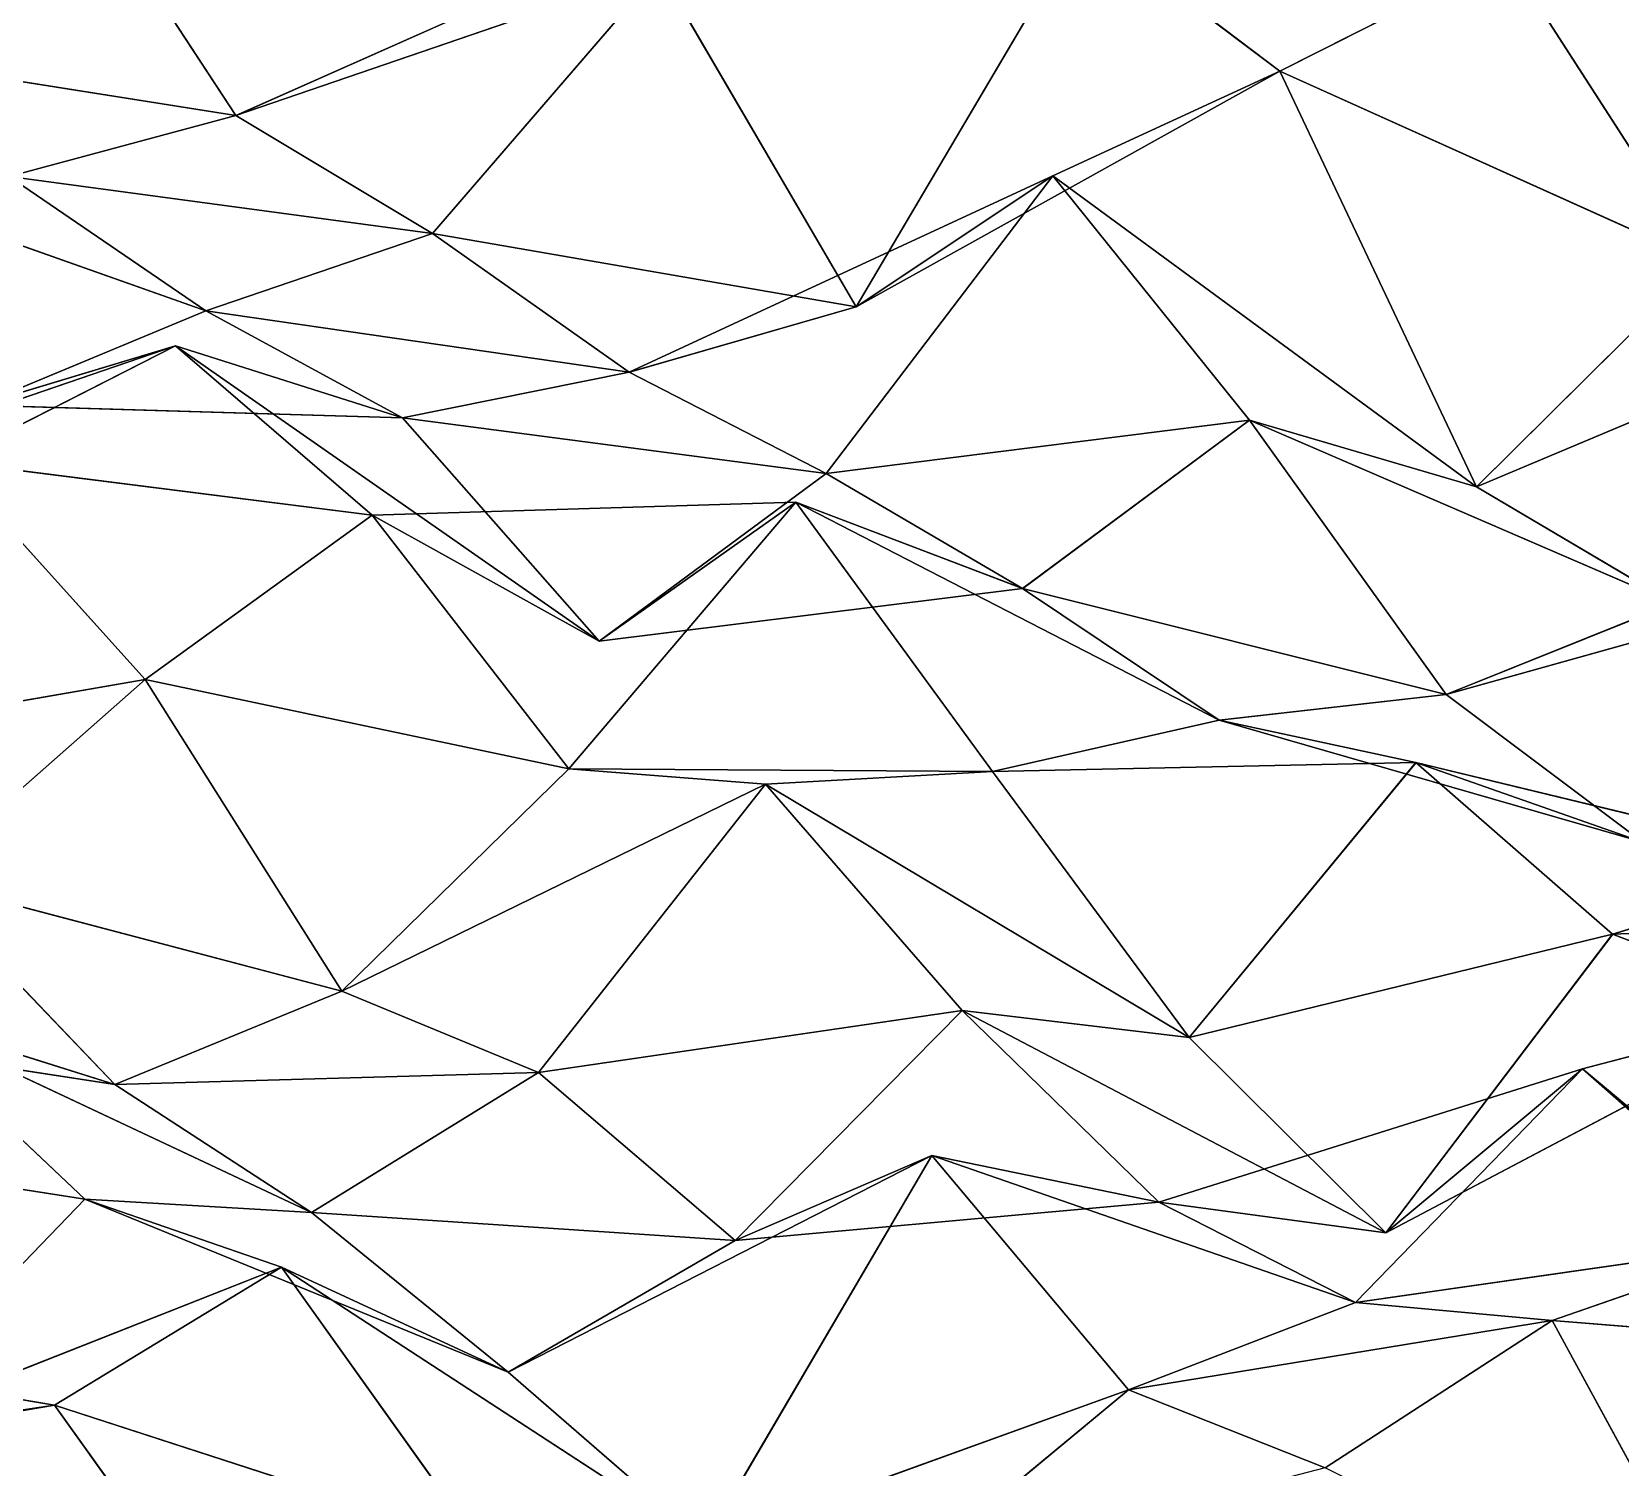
# Model space of a CAD drawing. Header units: metres. Extents: x -3703 to 431, y -1555 to 134.
# Drawn here: x -1637.2 to -1543.3, y -714.1 to -629.2 of the extents above; entities that cross this region are included whole.
import ezdxf

# ---------------------------------------------------------------- set-up
doc = ezdxf.new("R2010")
doc.units = ezdxf.units.M

msp = doc.modelspace()

# ---------------------------------------------------------------- linework, layer by layer
for p, q in [((-1636.8019, -616.4127, -3674.869), (-1625.1743, -634.1632, -3711.2266)), ((-1625.1743, -634.1632, -3711.2266), (-1636.8019, -616.4127, -3674.869)), ((-1575.0864, -622.72314, -3739.447), (-1588.5028, -645.47205, -3761.8557)), ((-1588.5028, -645.47205, -3761.8557), (-1575.0864, -622.72314, -3739.447)), ((-1575.0864, -622.72314, -3739.447), (-1563.4587, -631.5416, -3777.8018)), ((-1563.4587, -631.5416, -3777.8018), (-1575.0864, -622.72314, -3739.447)), ((-1550.0424, -624.74475, -3751.8264), (-1563.4587, -631.5416, -3777.8018)), ((-1563.4587, -631.5416, -3777.8018), (-1550.0424, -624.74475, -3751.8264)), ((-1550.0424, -624.74475, -3751.8264), (-1538.4148, -642.822, -3788.1106)), ((-1538.4148, -642.822, -3788.1106), (-1550.0424, -624.74475, -3751.8264)), ((-1600.1304, -625.56335, -3725.9807), (-1625.1743, -634.1632, -3711.2266)), ((-1625.1743, -634.1632, -3711.2266), (-1600.1304, -625.56335, -3725.9807)), ((-1600.1304, -625.56335, -3725.9807), (-1613.5468, -641.1321, -3749.9949)), ((-1613.5468, -641.1321, -3749.9949), (-1600.1304, -625.56335, -3725.9807)), ((-1600.1304, -625.56335, -3725.9807), (-1588.5028, -645.47205, -3761.8557)), ((-1588.5028, -645.47205, -3761.8557), (-1600.1304, -625.56335, -3725.9807)), ((-1611.7579, -628.2119, -3685.0618), (-1625.1743, -634.1632, -3711.2266)), ((-1625.1743, -634.1632, -3711.2266), (-1611.7579, -628.2119, -3685.0618)), ((-1625.1743, -634.1632, -3711.2266), (-1650.2183, -630.19763, -3699.2822)), ((-1650.2183, -630.19763, -3699.2822), (-1625.1743, -634.1632, -3711.2266)), ((-1563.4587, -631.5416, -3777.8018), (-1588.5028, -645.47205, -3761.8557)), ((-1588.5028, -645.47205, -3761.8557), (-1563.4587, -631.5416, -3777.8018)), ((-1563.4587, -631.5416, -3777.8018), (-1576.8751, -637.7269, -3803.9143)), ((-1576.8751, -637.7269, -3803.9143), (-1563.4587, -631.5416, -3777.8018)), ((-1538.4148, -642.822, -3788.1106), (-1563.4587, -631.5416, -3777.8018)), ((-1563.4587, -631.5416, -3777.8018), (-1551.8312, -656.1222, -3812.6323)), ((-1551.8312, -656.1222, -3812.6323), (-1563.4587, -631.5416, -3777.8018)), ((-1563.4587, -631.5416, -3777.8018), (-1538.4148, -642.822, -3788.1106)), ((-1625.1743, -634.1632, -3711.2266), (-1638.5907, -637.76086, -3737.9175)), ((-1638.5907, -637.76086, -3737.9175), (-1625.1743, -634.1632, -3711.2266)), ((-1625.1743, -634.1632, -3711.2266), (-1613.5468, -641.1321, -3749.9949)), ((-1613.5468, -641.1321, -3749.9949), (-1625.1743, -634.1632, -3711.2266)), ((-1626.9631, -645.70337, -3776.4683), (-1652.0071, -636.84607, -3765.6177)), ((-1652.0071, -636.84607, -3765.6177), (-1626.9631, -645.70337, -3776.4683)), ((-1613.5468, -641.1321, -3749.9949), (-1638.5907, -637.76086, -3737.9175)), ((-1638.5907, -637.76086, -3737.9175), (-1626.9631, -645.70337, -3776.4683)), ((-1626.9631, -645.70337, -3776.4683), (-1638.5907, -637.76086, -3737.9175)), ((-1638.5907, -637.76086, -3737.9175), (-1613.5468, -641.1321, -3749.9949)), ((-1576.8751, -637.7269, -3803.9143), (-1601.9192, -649.3391, -3788.4866)), ((-1601.9192, -649.3391, -3788.4866), (-1576.8751, -637.7269, -3803.9143)), ((-1576.8751, -637.7269, -3803.9143), (-1590.2915, -655.33716, -3827.472)), ((-1590.2915, -655.33716, -3827.472), (-1576.8751, -637.7269, -3803.9143)), ((-1588.5028, -645.47205, -3761.8557), (-1576.8751, -637.7269, -3803.9143)), ((-1576.8751, -637.7269, -3803.9143), (-1588.5028, -645.47205, -3761.8557)), ((-1551.8312, -656.1222, -3812.6323), (-1576.8751, -637.7269, -3803.9143)), ((-1576.8751, -637.7269, -3803.9143), (-1565.2476, -652.18665, -3841.0076)), ((-1565.2476, -652.18665, -3841.0076), (-1576.8751, -637.7269, -3803.9143)), ((-1576.8751, -637.7269, -3803.9143), (-1551.8312, -656.1222, -3812.6323)), ((-1613.5468, -641.1321, -3749.9949), (-1626.9631, -645.70337, -3776.4683)), ((-1626.9631, -645.70337, -3776.4683), (-1613.5468, -641.1321, -3749.9949)), ((-1588.5028, -645.47205, -3761.8557), (-1613.5468, -641.1321, -3749.9949)), ((-1613.5468, -641.1321, -3749.9949), (-1601.9192, -649.3391, -3788.4866)), ((-1601.9192, -649.3391, -3788.4866), (-1613.5468, -641.1321, -3749.9949)), ((-1613.5468, -641.1321, -3749.9949), (-1588.5028, -645.47205, -3761.8557)), ((-1538.4148, -642.822, -3788.1106), (-1551.8312, -656.1222, -3812.6323)), ((-1551.8312, -656.1222, -3812.6323), (-1538.4148, -642.822, -3788.1106)), ((-1626.9631, -645.70337, -3776.4683), (-1640.3795, -651.2949, -3802.7134)), ((-1640.3795, -651.2949, -3802.7134), (-1626.9631, -645.70337, -3776.4683)), ((-1601.9192, -649.3391, -3788.4866), (-1626.9631, -645.70337, -3776.4683)), ((-1626.9631, -645.70337, -3776.4683), (-1615.3356, -652.04895, -3815.376)), ((-1615.3356, -652.04895, -3815.376), (-1626.9631, -645.70337, -3776.4683)), ((-1626.9631, -645.70337, -3776.4683), (-1601.9192, -649.3391, -3788.4866)), ((-1588.5028, -645.47205, -3761.8557), (-1601.9192, -649.3391, -3788.4866)), ((-1601.9192, -649.3391, -3788.4866), (-1588.5028, -645.47205, -3761.8557)), ((-1526.7872, -645.5873, -3827.819), (-1551.8312, -656.1222, -3812.6323)), ((-1551.8312, -656.1222, -3812.6323), (-1526.7872, -645.5873, -3827.819)), ((-1628.7521, -647.7814, -3843.8257), (-1653.796, -656.35315, -3829.078)), ((-1653.796, -656.35315, -3829.078), (-1628.7521, -647.7814, -3843.8257)), ((-1628.7521, -647.7814, -3843.8257), (-1642.1685, -654.6256, -3869.7908)), ((-1642.1685, -654.6256, -3869.7908), (-1628.7521, -647.7814, -3843.8257)), ((-1640.3795, -651.2949, -3802.7134), (-1628.7521, -647.7814, -3843.8257)), ((-1628.7521, -647.7814, -3843.8257), (-1640.3795, -651.2949, -3802.7134)), ((-1615.3356, -652.04895, -3815.376), (-1628.7521, -647.7814, -3843.8257)), ((-1603.708, -665.25977, -3852.7488), (-1628.7521, -647.7814, -3843.8257)), ((-1628.7521, -647.7814, -3843.8257), (-1615.3356, -652.04895, -3815.376)), ((-1628.7521, -647.7814, -3843.8257), (-1617.1244, -657.7947, -3881.9133)), ((-1617.1244, -657.7947, -3881.9133), (-1628.7521, -647.7814, -3843.8257)), ((-1628.7521, -647.7814, -3843.8257), (-1603.708, -665.25977, -3852.7488)), ((-1601.9192, -649.3391, -3788.4866), (-1615.3356, -652.04895, -3815.376)), ((-1615.3356, -652.04895, -3815.376), (-1601.9192, -649.3391, -3788.4866)), ((-1601.9192, -649.3391, -3788.4866), (-1590.2915, -655.33716, -3827.472)), ((-1590.2915, -655.33716, -3827.472), (-1601.9192, -649.3391, -3788.4866)), ((-1615.3356, -652.04895, -3815.376), (-1640.3795, -651.2949, -3802.7134)), ((-1640.3795, -651.2949, -3802.7134), (-1615.3356, -652.04895, -3815.376)), ((-1590.2915, -655.33716, -3827.472), (-1615.3356, -652.04895, -3815.376)), ((-1615.3356, -652.04895, -3815.376), (-1603.708, -665.25977, -3852.7488)), ((-1603.708, -665.25977, -3852.7488), (-1615.3356, -652.04895, -3815.376)), ((-1615.3356, -652.04895, -3815.376), (-1590.2915, -655.33716, -3827.472)), ((-1565.2476, -652.18665, -3841.0076), (-1590.2915, -655.33716, -3827.472)), ((-1590.2915, -655.33716, -3827.472), (-1565.2476, -652.18665, -3841.0076)), ((-1565.2476, -652.18665, -3841.0076), (-1578.6641, -662.1327, -3866.2793)), ((-1578.6641, -662.1327, -3866.2793), (-1565.2476, -652.18665, -3841.0076)), ((-1551.8312, -656.1222, -3812.6323), (-1565.2476, -652.18665, -3841.0076)), ((-1540.2036, -663.01025, -3851.4185), (-1565.2476, -652.18665, -3841.0076)), ((-1565.2476, -652.18665, -3841.0076), (-1551.8312, -656.1222, -3812.6323)), ((-1565.2476, -652.18665, -3841.0076), (-1553.6201, -668.3981, -3877.7095)), ((-1553.6201, -668.3981, -3877.7095), (-1565.2476, -652.18665, -3841.0076)), ((-1565.2476, -652.18665, -3841.0076), (-1540.2036, -663.01025, -3851.4185)), ((-1617.1244, -657.7947, -3881.9133), (-1642.1685, -654.6256, -3869.7908)), ((-1642.1685, -654.6256, -3869.7908), (-1630.5408, -667.5226, -3907.2336)), ((-1630.5408, -667.5226, -3907.2336), (-1642.1685, -654.6256, -3869.7908)), ((-1642.1685, -654.6256, -3869.7908), (-1617.1244, -657.7947, -3881.9133)), ((-1590.2915, -655.33716, -3827.472), (-1603.708, -665.25977, -3852.7488)), ((-1603.708, -665.25977, -3852.7488), (-1590.2915, -655.33716, -3827.472)), ((-1590.2915, -655.33716, -3827.472), (-1578.6641, -662.1327, -3866.2793)), ((-1578.6641, -662.1327, -3866.2793), (-1590.2915, -655.33716, -3827.472)), ((-1551.8312, -656.1222, -3812.6323), (-1540.2036, -663.01025, -3851.4185)), ((-1540.2036, -663.01025, -3851.4185), (-1551.8312, -656.1222, -3812.6323)), ((-1592.0804, -657.0382, -3894.9136), (-1617.1244, -657.7947, -3881.9133)), ((-1617.1244, -657.7947, -3881.9133), (-1592.0804, -657.0382, -3894.9136)), ((-1592.0804, -657.0382, -3894.9136), (-1605.4968, -672.8054, -3918.8835)), ((-1605.4968, -672.8054, -3918.8835), (-1592.0804, -657.0382, -3894.9136)), ((-1603.708, -665.25977, -3852.7488), (-1592.0804, -657.0382, -3894.9136)), ((-1592.0804, -657.0382, -3894.9136), (-1603.708, -665.25977, -3852.7488)), ((-1578.6641, -662.1327, -3866.2793), (-1592.0804, -657.0382, -3894.9136)), ((-1567.0365, -669.93335, -3904.8613), (-1592.0804, -657.0382, -3894.9136)), ((-1592.0804, -657.0382, -3894.9136), (-1578.6641, -662.1327, -3866.2793)), ((-1592.0804, -657.0382, -3894.9136), (-1580.4529, -672.9531, -3931.682)), ((-1580.4529, -672.9531, -3931.682), (-1592.0804, -657.0382, -3894.9136)), ((-1592.0804, -657.0382, -3894.9136), (-1567.0365, -669.93335, -3904.8613)), ((-1617.1244, -657.7947, -3881.9133), (-1630.5408, -667.5226, -3907.2336)), ((-1630.5408, -667.5226, -3907.2336), (-1617.1244, -657.7947, -3881.9133)), ((-1603.708, -665.25977, -3852.7488), (-1617.1244, -657.7947, -3881.9133)), ((-1617.1244, -657.7947, -3881.9133), (-1603.708, -665.25977, -3852.7488)), ((-1617.1244, -657.7947, -3881.9133), (-1605.4968, -672.8054, -3918.8835)), ((-1605.4968, -672.8054, -3918.8835), (-1617.1244, -657.7947, -3881.9133)), ((-1528.5762, -661.4083, -3892.1035), (-1553.6201, -668.3981, -3877.7095)), ((-1553.6201, -668.3981, -3877.7095), (-1528.5762, -661.4083, -3892.1035)), ((-1578.6641, -662.1327, -3866.2793), (-1603.708, -665.25977, -3852.7488)), ((-1603.708, -665.25977, -3852.7488), (-1578.6641, -662.1327, -3866.2793)), ((-1553.6201, -668.3981, -3877.7095), (-1578.6641, -662.1327, -3866.2793)), ((-1578.6641, -662.1327, -3866.2793), (-1567.0365, -669.93335, -3904.8613)), ((-1567.0365, -669.93335, -3904.8613), (-1578.6641, -662.1327, -3866.2793)), ((-1578.6641, -662.1327, -3866.2793), (-1553.6201, -668.3981, -3877.7095)), ((-1540.2036, -663.01025, -3851.4185), (-1553.6201, -668.3981, -3877.7095)), ((-1553.6201, -668.3981, -3877.7095), (-1540.2036, -663.01025, -3851.4185)), ((-1630.5408, -667.5226, -3907.2336), (-1655.5848, -671.8635, -3893.432)), ((-1655.5848, -671.8635, -3893.432), (-1630.5408, -667.5226, -3907.2336)), ((-1630.5408, -667.5226, -3907.2336), (-1643.9572, -679.3535, -3932.0835)), ((-1643.9572, -679.3535, -3932.0835), (-1630.5408, -667.5226, -3907.2336)), ((-1605.4968, -672.8054, -3918.8835), (-1630.5408, -667.5226, -3907.2336)), ((-1630.5408, -667.5226, -3907.2336), (-1618.9132, -685.95447, -3943.4387)), ((-1618.9132, -685.95447, -3943.4387), (-1630.5408, -667.5226, -3907.2336)), ((-1630.5408, -667.5226, -3907.2336), (-1605.4968, -672.8054, -3918.8835)), ((-1553.6201, -668.3981, -3877.7095), (-1567.0365, -669.93335, -3904.8613)), ((-1567.0365, -669.93335, -3904.8613), (-1553.6201, -668.3981, -3877.7095)), ((-1553.6201, -668.3981, -3877.7095), (-1541.9926, -677.14514, -3916.08)), ((-1541.9926, -677.14514, -3916.08), (-1553.6201, -668.3981, -3877.7095)), ((-1567.0365, -669.93335, -3904.8613), (-1580.4529, -672.9531, -3931.682)), ((-1580.4529, -672.9531, -3931.682), (-1567.0365, -669.93335, -3904.8613)), ((-1541.9926, -677.14514, -3916.08), (-1567.0365, -669.93335, -3904.8613)), ((-1567.0365, -669.93335, -3904.8613), (-1555.4089, -672.4197, -3944.6323)), ((-1555.4089, -672.4197, -3944.6323), (-1567.0365, -669.93335, -3904.8613)), ((-1567.0365, -669.93335, -3904.8613), (-1541.9926, -677.14514, -3916.08)), ((-1555.4089, -672.4197, -3944.6323), (-1580.4529, -672.9531, -3931.682)), ((-1580.4529, -672.9531, -3931.682), (-1555.4089, -672.4197, -3944.6323)), ((-1555.4089, -672.4197, -3944.6323), (-1568.8253, -688.6937, -3968.4885)), ((-1568.8253, -688.6937, -3968.4885), (-1555.4089, -672.4197, -3944.6323)), ((-1541.9926, -677.14514, -3916.08), (-1555.4089, -672.4197, -3944.6323)), ((-1530.365, -678.49365, -3956.1052), (-1555.4089, -672.4197, -3944.6323)), ((-1555.4089, -672.4197, -3944.6323), (-1541.9926, -677.14514, -3916.08)), ((-1555.4089, -672.4197, -3944.6323), (-1543.7814, -682.5897, -3982.6848)), ((-1543.7814, -682.5897, -3982.6848), (-1555.4089, -672.4197, -3944.6323)), ((-1555.4089, -672.4197, -3944.6323), (-1530.365, -678.49365, -3956.1052)), ((-1605.4968, -672.8054, -3918.8835), (-1618.9132, -685.95447, -3943.4387)), ((-1618.9132, -685.95447, -3943.4387), (-1605.4968, -672.8054, -3918.8835)), ((-1580.4529, -672.9531, -3931.682), (-1605.4968, -672.8054, -3918.8835)), ((-1605.4968, -672.8054, -3918.8835), (-1593.8693, -673.7191, -3959.0059)), ((-1593.8693, -673.7191, -3959.0059), (-1605.4968, -672.8054, -3918.8835)), ((-1605.4968, -672.8054, -3918.8835), (-1580.4529, -672.9531, -3931.682)), ((-1580.4529, -672.9531, -3931.682), (-1593.8693, -673.7191, -3959.0059)), ((-1593.8693, -673.7191, -3959.0059), (-1580.4529, -672.9531, -3931.682)), ((-1580.4529, -672.9531, -3931.682), (-1568.8253, -688.6937, -3968.4885)), ((-1568.8253, -688.6937, -3968.4885), (-1580.4529, -672.9531, -3931.682)), ((-1593.8693, -673.7191, -3959.0059), (-1618.9132, -685.95447, -3943.4387)), ((-1618.9132, -685.95447, -3943.4387), (-1593.8693, -673.7191, -3959.0059)), ((-1593.8693, -673.7191, -3959.0059), (-1607.2858, -690.7562, -3982.692)), ((-1607.2858, -690.7562, -3982.692), (-1593.8693, -673.7191, -3959.0059)), ((-1568.8253, -688.6937, -3968.4885), (-1593.8693, -673.7191, -3959.0059)), ((-1593.8693, -673.7191, -3959.0059), (-1582.2418, -687.1002, -3996.3406)), ((-1582.2418, -687.1002, -3996.3406), (-1593.8693, -673.7191, -3959.0059)), ((-1593.8693, -673.7191, -3959.0059), (-1568.8253, -688.6937, -3968.4885)), ((-1530.365, -678.49365, -3956.1052), (-1543.7814, -682.5897, -3982.6848)), ((-1543.7814, -682.5897, -3982.6848), (-1530.365, -678.49365, -3956.1052)), ((-1618.9132, -685.95447, -3943.4387), (-1643.9572, -679.3535, -3932.0835)), ((-1643.9572, -679.3535, -3932.0835), (-1632.3297, -691.47107, -3969.7007)), ((-1632.3297, -691.47107, -3969.7007), (-1643.9572, -679.3535, -3932.0835)), ((-1643.9572, -679.3535, -3932.0835), (-1618.9132, -685.95447, -3943.4387)), ((-1518.7374, -681.5725, -3995.7434), (-1543.7814, -682.5897, -3982.6848)), ((-1543.7814, -682.5897, -3982.6848), (-1518.7374, -681.5725, -3995.7434)), ((-1543.7814, -682.5897, -3982.6848), (-1568.8253, -688.6937, -3968.4885)), ((-1568.8253, -688.6937, -3968.4885), (-1543.7814, -682.5897, -3982.6848)), ((-1543.7814, -682.5897, -3982.6848), (-1557.1979, -700.25366, -4006.2305)), ((-1557.1979, -700.25366, -4006.2305), (-1543.7814, -682.5897, -3982.6848)), ((-1543.7814, -682.5897, -3982.6848), (-1532.1539, -687.02966, -4022.0188)), ((-1532.1539, -687.02966, -4022.0188), (-1543.7814, -682.5897, -3982.6848)), ((-1618.9132, -685.95447, -3943.4387), (-1632.3297, -691.47107, -3969.7007)), ((-1632.3297, -691.47107, -3969.7007), (-1618.9132, -685.95447, -3943.4387)), ((-1618.9132, -685.95447, -3943.4387), (-1607.2858, -690.7562, -3982.692)), ((-1607.2858, -690.7562, -3982.692), (-1618.9132, -685.95447, -3943.4387)), ((-1632.3297, -691.47107, -3969.7007), (-1645.7461, -687.272, -3998.135)), ((-1620.7021, -699.03735, -4008.3354), (-1645.7461, -687.272, -3998.135)), ((-1645.7461, -687.272, -3998.135), (-1632.3297, -691.47107, -3969.7007)), ((-1645.7461, -687.272, -3998.135), (-1634.1185, -698.2588, -4036.0051)), ((-1634.1185, -698.2588, -4036.0051), (-1645.7461, -687.272, -3998.135)), ((-1645.7461, -687.272, -3998.135), (-1620.7021, -699.03735, -4008.3354)), ((-1582.2418, -687.1002, -3996.3406), (-1607.2858, -690.7562, -3982.692)), ((-1607.2858, -690.7562, -3982.692), (-1582.2418, -687.1002, -3996.3406)), ((-1582.2418, -687.1002, -3996.3406), (-1595.6582, -700.704, -4020.794)), ((-1595.6582, -700.704, -4020.794), (-1582.2418, -687.1002, -3996.3406)), ((-1568.8253, -688.6937, -3968.4885), (-1582.2418, -687.1002, -3996.3406)), ((-1557.1979, -700.25366, -4006.2305), (-1582.2418, -687.1002, -3996.3406)), ((-1582.2418, -687.1002, -3996.3406), (-1568.8253, -688.6937, -3968.4885)), ((-1582.2418, -687.1002, -3996.3406), (-1570.6143, -698.4325, -4034.133)), ((-1570.6143, -698.4325, -4034.133), (-1582.2418, -687.1002, -3996.3406)), ((-1582.2418, -687.1002, -3996.3406), (-1557.1979, -700.25366, -4006.2305)), ((-1532.1539, -687.02966, -4022.0188), (-1557.1979, -700.25366, -4006.2305)), ((-1557.1979, -700.25366, -4006.2305), (-1532.1539, -687.02966, -4022.0188)), ((-1532.1539, -687.02966, -4022.0188), (-1545.5703, -690.5458, -4048.7278)), ((-1545.5703, -690.5458, -4048.7278), (-1532.1539, -687.02966, -4022.0188)), ((-1632.3297, -691.47107, -3969.7007), (-1657.3737, -687.61926, -3957.731)), ((-1657.3737, -687.61926, -3957.731), (-1632.3297, -691.47107, -3969.7007)), ((-1568.8253, -688.6937, -3968.4885), (-1557.1979, -700.25366, -4006.2305)), ((-1557.1979, -700.25366, -4006.2305), (-1568.8253, -688.6937, -3968.4885)), ((-1607.2858, -690.7562, -3982.692), (-1632.3297, -691.47107, -3969.7007)), ((-1632.3297, -691.47107, -3969.7007), (-1607.2858, -690.7562, -3982.692)), ((-1607.2858, -690.7562, -3982.692), (-1620.7021, -699.03735, -4008.3354)), ((-1620.7021, -699.03735, -4008.3354), (-1607.2858, -690.7562, -3982.692)), ((-1607.2858, -690.7562, -3982.692), (-1595.6582, -700.704, -4020.794)), ((-1595.6582, -700.704, -4020.794), (-1607.2858, -690.7562, -3982.692)), ((-1545.5703, -690.5458, -4048.7278), (-1570.6143, -698.4325, -4034.133)), ((-1570.6143, -698.4325, -4034.133), (-1545.5703, -690.5458, -4048.7278)), ((-1545.5703, -690.5458, -4048.7278), (-1558.9867, -704.36536, -4073.1333)), ((-1558.9867, -704.36536, -4073.1333), (-1545.5703, -690.5458, -4048.7278)), ((-1557.1979, -700.25366, -4006.2305), (-1545.5703, -690.5458, -4048.7278)), ((-1545.5703, -690.5458, -4048.7278), (-1557.1979, -700.25366, -4006.2305)), ((-1520.5264, -711.49097, -4056.8755), (-1545.5703, -690.5458, -4048.7278)), ((-1545.5703, -690.5458, -4048.7278), (-1533.9427, -700.7793, -4086.7664)), ((-1533.9427, -700.7793, -4086.7664), (-1545.5703, -690.5458, -4048.7278)), ((-1545.5703, -690.5458, -4048.7278), (-1520.5264, -711.49097, -4056.8755)), ((-1632.3297, -691.47107, -3969.7007), (-1620.7021, -699.03735, -4008.3354)), ((-1620.7021, -699.03735, -4008.3354), (-1632.3297, -691.47107, -3969.7007)), ((-1634.1185, -698.2588, -4036.0051), (-1659.1625, -694.3635, -4024.045)), ((-1659.1625, -694.3635, -4024.045), (-1634.1185, -698.2588, -4036.0051)), ((-1584.0306, -695.666, -4062.2473), (-1609.0746, -708.4822, -4046.5503)), ((-1609.0746, -708.4822, -4046.5503), (-1584.0306, -695.666, -4062.2473)), ((-1584.0306, -695.666, -4062.2473), (-1597.447, -718.5886, -4084.617)), ((-1597.447, -718.5886, -4084.617), (-1584.0306, -695.666, -4062.2473)), ((-1595.6582, -700.704, -4020.794), (-1584.0306, -695.666, -4062.2473)), ((-1584.0306, -695.666, -4062.2473), (-1595.6582, -700.704, -4020.794)), ((-1570.6143, -698.4325, -4034.133), (-1584.0306, -695.666, -4062.2473)), ((-1558.9867, -704.36536, -4073.1333), (-1584.0306, -695.666, -4062.2473)), ((-1584.0306, -695.666, -4062.2473), (-1570.6143, -698.4325, -4034.133)), ((-1584.0306, -695.666, -4062.2473), (-1572.4031, -709.54016, -4099.471)), ((-1572.4031, -709.54016, -4099.471), (-1584.0306, -695.666, -4062.2473)), ((-1584.0306, -695.666, -4062.2473), (-1558.9867, -704.36536, -4073.1333)), ((-1634.1185, -698.2588, -4036.0051), (-1647.5349, -712.17224, -4060.3894)), ((-1647.5349, -712.17224, -4060.3894), (-1634.1185, -698.2588, -4036.0051)), ((-1620.7021, -699.03735, -4008.3354), (-1634.1185, -698.2588, -4036.0051)), ((-1609.0746, -708.4822, -4046.5503), (-1634.1185, -698.2588, -4036.0051)), ((-1634.1185, -698.2588, -4036.0051), (-1620.7021, -699.03735, -4008.3354)), ((-1634.1185, -698.2588, -4036.0051), (-1622.491, -702.27686, -4075.433)), ((-1622.491, -702.27686, -4075.433), (-1634.1185, -698.2588, -4036.0051)), ((-1634.1185, -698.2588, -4036.0051), (-1609.0746, -708.4822, -4046.5503)), ((-1570.6143, -698.4325, -4034.133), (-1595.6582, -700.704, -4020.794)), ((-1595.6582, -700.704, -4020.794), (-1570.6143, -698.4325, -4034.133)), ((-1557.1979, -700.25366, -4006.2305), (-1570.6143, -698.4325, -4034.133)), ((-1570.6143, -698.4325, -4034.133), (-1557.1979, -700.25366, -4006.2305)), ((-1570.6143, -698.4325, -4034.133), (-1558.9867, -704.36536, -4073.1333)), ((-1558.9867, -704.36536, -4073.1333), (-1570.6143, -698.4325, -4034.133)), ((-1595.6582, -700.704, -4020.794), (-1620.7021, -699.03735, -4008.3354)), ((-1620.7021, -699.03735, -4008.3354), (-1609.0746, -708.4822, -4046.5503)), ((-1609.0746, -708.4822, -4046.5503), (-1620.7021, -699.03735, -4008.3354)), ((-1620.7021, -699.03735, -4008.3354), (-1595.6582, -700.704, -4020.794)), ((-1595.6582, -700.704, -4020.794), (-1609.0746, -708.4822, -4046.5503)), ((-1609.0746, -708.4822, -4046.5503), (-1595.6582, -700.704, -4020.794)), ((-1533.9427, -700.7793, -4086.7664), (-1558.9867, -704.36536, -4073.1333)), ((-1558.9867, -704.36536, -4073.1333), (-1533.9427, -700.7793, -4086.7664)), ((-1533.9427, -700.7793, -4086.7664), (-1547.3591, -705.42834, -4113.222)), ((-1547.3591, -705.42834, -4113.222), (-1533.9427, -700.7793, -4086.7664)), ((-1622.491, -702.27686, -4075.433), (-1647.5349, -712.17224, -4060.3894)), ((-1647.5349, -712.17224, -4060.3894), (-1622.491, -702.27686, -4075.433)), ((-1622.491, -702.27686, -4075.433), (-1635.9073, -710.4464, -4101.1016)), ((-1635.9073, -710.4464, -4101.1016), (-1622.491, -702.27686, -4075.433)), ((-1609.0746, -708.4822, -4046.5503), (-1622.491, -702.27686, -4075.433)), ((-1597.447, -718.5886, -4084.617), (-1622.491, -702.27686, -4075.433)), ((-1622.491, -702.27686, -4075.433), (-1609.0746, -708.4822, -4046.5503)), ((-1622.491, -702.27686, -4075.433), (-1610.8634, -718.56384, -4112.1177)), ((-1610.8634, -718.56384, -4112.1177), (-1622.491, -702.27686, -4075.433)), ((-1622.491, -702.27686, -4075.433), (-1597.447, -718.5886, -4084.617)), ((-1558.9867, -704.36536, -4073.1333), (-1572.4031, -709.54016, -4099.471)), ((-1572.4031, -709.54016, -4099.471), (-1558.9867, -704.36536, -4073.1333)), ((-1558.9867, -704.36536, -4073.1333), (-1547.3591, -705.42834, -4113.222)), ((-1547.3591, -705.42834, -4113.222), (-1558.9867, -704.36536, -4073.1333)), ((-1547.3591, -705.42834, -4113.222), (-1572.4031, -709.54016, -4099.471)), ((-1572.4031, -709.54016, -4099.471), (-1547.3591, -705.42834, -4113.222)), ((-1547.3591, -705.42834, -4113.222), (-1560.7755, -714.15393, -4138.766)), ((-1560.7755, -714.15393, -4138.766), (-1547.3591, -705.42834, -4113.222)), ((-1522.3151, -707.45557, -4125.6), (-1547.3591, -705.42834, -4113.222)), ((-1547.3591, -705.42834, -4113.222), (-1535.7316, -726.78845, -4148.7725)), ((-1535.7316, -726.78845, -4148.7725), (-1547.3591, -705.42834, -4113.222)), ((-1547.3591, -705.42834, -4113.222), (-1522.3151, -707.45557, -4125.6)), ((-1635.9073, -710.4464, -4101.1016), (-1660.9513, -706.2405, -4089.2112)), ((-1660.9513, -706.2405, -4089.2112), (-1635.9073, -710.4464, -4101.1016)), ((-1609.0746, -708.4822, -4046.5503), (-1597.447, -718.5886, -4084.617)), ((-1597.447, -718.5886, -4084.617), (-1609.0746, -708.4822, -4046.5503)), ((-1572.4031, -709.54016, -4099.471), (-1597.447, -718.5886, -4084.617)), ((-1597.447, -718.5886, -4084.617), (-1572.4031, -709.54016, -4099.471)), ((-1572.4031, -709.54016, -4099.471), (-1585.8195, -720.6577, -4124.481)), ((-1585.8195, -720.6577, -4124.481), (-1572.4031, -709.54016, -4099.471)), ((-1572.4031, -709.54016, -4099.471), (-1560.7755, -714.15393, -4138.766)), ((-1560.7755, -714.15393, -4138.766), (-1572.4031, -709.54016, -4099.471)), ((-1635.9073, -710.4464, -4101.1016), (-1649.3239, -712.7223, -4128.0884)), ((-1649.3239, -712.7223, -4128.0884), (-1635.9073, -710.4464, -4101.1016)), ((-1647.5349, -712.17224, -4060.3894), (-1635.9073, -710.4464, -4101.1016)), ((-1635.9073, -710.4464, -4101.1016), (-1647.5349, -712.17224, -4060.3894)), ((-1610.8634, -718.56384, -4112.1177), (-1635.9073, -710.4464, -4101.1016)), ((-1635.9073, -710.4464, -4101.1016), (-1624.2799, -726.66064, -4137.8027)), ((-1624.2799, -726.66064, -4137.8027), (-1635.9073, -710.4464, -4101.1016)), ((-1635.9073, -710.4464, -4101.1016), (-1610.8634, -718.56384, -4112.1177))]:
    msp.add_line(p, q)
for points in [[(-1636.8019, -616.4127, -3674.869), (-1625.1743, -634.1632, -3711.2266), (-1650.2183, -630.19763, -3699.2822), (-1650.2181, -630.1975, -3699.2822)], [(-1625.1743, -634.1632, -3711.2266), (-1636.8019, -616.4127, -3674.869), (-1611.7579, -628.2119, -3685.0618), (-1611.7578, -628.2118, -3685.0618)], [(-1588.5028, -645.47205, -3761.8557), (-1600.1304, -625.56335, -3725.9807), (-1575.0864, -622.72314, -3739.447), (-1575.0863, -622.723, -3739.447)], [(-1575.0864, -622.72314, -3739.447), (-1563.4587, -631.5416, -3777.8018), (-1588.5028, -645.47205, -3761.8557), (-1588.5027, -645.4719, -3761.8557)], [(-1563.4587, -631.5416, -3777.8018), (-1575.0864, -622.72314, -3739.447), (-1550.0424, -624.74475, -3751.8264), (-1550.0422, -624.7446, -3751.8264)], [(-1550.0424, -624.74475, -3751.8264), (-1538.4148, -642.822, -3788.1106), (-1563.4587, -631.5416, -3777.8018), (-1563.4586, -631.5415, -3777.8018)], [(-1538.4148, -642.822, -3788.1106), (-1550.0424, -624.74475, -3751.8264), (-1524.9984, -628.0558, -3763.9172), (-1524.9983, -628.05566, -3763.9172)], [(-1613.5468, -641.1321, -3749.9949), (-1625.1743, -634.1632, -3711.2266), (-1600.1304, -625.56335, -3725.9807), (-1600.1302, -625.56323, -3725.9807)], [(-1611.7579, -628.2119, -3685.0618), (-1600.1304, -625.56335, -3725.9807), (-1625.1743, -634.1632, -3711.2266), (-1625.1742, -634.1631, -3711.2266)], [(-1600.1304, -625.56335, -3725.9807), (-1588.5028, -645.47205, -3761.8557), (-1613.5468, -641.1321, -3749.9949), (-1613.5466, -641.13196, -3749.9949)], [(-1638.5907, -637.76086, -3737.9175), (-1650.2183, -630.19763, -3699.2822), (-1625.1743, -634.1632, -3711.2266), (-1625.1742, -634.1631, -3711.2266)], [(-1576.8751, -637.7269, -3803.9143), (-1588.5028, -645.47205, -3761.8557), (-1563.4587, -631.5416, -3777.8018), (-1563.4586, -631.5415, -3777.8018)], [(-1563.4587, -631.5416, -3777.8018), (-1551.8312, -656.1222, -3812.6323), (-1576.8751, -637.7269, -3803.9143), (-1576.875, -637.7268, -3803.9143)], [(-1551.8312, -656.1222, -3812.6323), (-1563.4587, -631.5416, -3777.8018), (-1538.4148, -642.822, -3788.1106), (-1538.4147, -642.8219, -3788.1106)], [(-1625.1743, -634.1632, -3711.2266), (-1613.5468, -641.1321, -3749.9949), (-1638.5907, -637.76086, -3737.9175), (-1638.5906, -637.76074, -3737.9175)], [(-1638.5907, -637.76086, -3737.9175), (-1626.9631, -645.70337, -3776.4683), (-1652.0071, -636.84607, -3765.6177), (-1652.007, -636.84595, -3765.6177)], [(-1640.3795, -651.2949, -3802.7134), (-1652.0071, -636.84607, -3765.6177), (-1626.9631, -645.70337, -3776.4683), (-1626.963, -645.70325, -3776.4683)], [(-1626.9631, -645.70337, -3776.4683), (-1638.5907, -637.76086, -3737.9175), (-1613.5468, -641.1321, -3749.9949), (-1613.5466, -641.13196, -3749.9949)], [(-1590.2915, -655.33716, -3827.472), (-1601.9192, -649.3391, -3788.4866), (-1576.8751, -637.7269, -3803.9143), (-1576.875, -637.7268, -3803.9143)], [(-1588.5028, -645.47205, -3761.8557), (-1576.8751, -637.7269, -3803.9143), (-1601.9192, -649.3391, -3788.4866), (-1601.9191, -649.339, -3788.4866)], [(-1576.8751, -637.7269, -3803.9143), (-1565.2476, -652.18665, -3841.0076), (-1590.2915, -655.33716, -3827.472), (-1590.2914, -655.33704, -3827.472)], [(-1565.2476, -652.18665, -3841.0076), (-1576.8751, -637.7269, -3803.9143), (-1551.8312, -656.1222, -3812.6323), (-1551.831, -656.1221, -3812.6323)], [(-1613.5468, -641.1321, -3749.9949), (-1601.9192, -649.3391, -3788.4866), (-1626.9631, -645.70337, -3776.4683), (-1626.963, -645.70325, -3776.4683)], [(-1601.9192, -649.3391, -3788.4866), (-1613.5468, -641.1321, -3749.9949), (-1588.5028, -645.47205, -3761.8557), (-1588.5027, -645.4719, -3761.8557)], [(-1538.4148, -642.822, -3788.1106), (-1526.7872, -645.5873, -3827.819), (-1551.8312, -656.1222, -3812.6323), (-1551.831, -656.1221, -3812.6323)], [(-1626.9631, -645.70337, -3776.4683), (-1615.3356, -652.04895, -3815.376), (-1640.3795, -651.2949, -3802.7134), (-1640.3794, -651.2948, -3802.7134)], [(-1615.3356, -652.04895, -3815.376), (-1626.9631, -645.70337, -3776.4683), (-1601.9192, -649.3391, -3788.4866), (-1601.9191, -649.339, -3788.4866)], [(-1540.2036, -663.01025, -3851.4185), (-1551.8312, -656.1222, -3812.6323), (-1526.7872, -645.5873, -3827.819), (-1526.7871, -645.58716, -3827.819)], [(-1642.1685, -654.6256, -3869.7908), (-1653.796, -656.35315, -3829.078), (-1628.7521, -647.7814, -3843.8257), (-1628.752, -647.78125, -3843.8257)], [(-1640.3795, -651.2949, -3802.7134), (-1628.7521, -647.7814, -3843.8257), (-1653.796, -656.35315, -3829.078), (-1653.7959, -656.353, -3829.078)], [(-1628.7521, -647.7814, -3843.8257), (-1617.1244, -657.7947, -3881.9133), (-1642.1685, -654.6256, -3869.7908), (-1642.1683, -654.6255, -3869.7908)], [(-1628.7521, -647.7814, -3843.8257), (-1640.3795, -651.2949, -3802.7134), (-1615.3356, -652.04895, -3815.376), (-1615.3354, -652.0488, -3815.376)], [(-1615.3356, -652.04895, -3815.376), (-1603.708, -665.25977, -3852.7488), (-1628.7521, -647.7814, -3843.8257), (-1628.752, -647.78125, -3843.8257)], [(-1617.1244, -657.7947, -3881.9133), (-1628.7521, -647.7814, -3843.8257), (-1603.708, -665.25977, -3852.7488), (-1603.7079, -665.25964, -3852.7488)], [(-1601.9192, -649.3391, -3788.4866), (-1590.2915, -655.33716, -3827.472), (-1615.3356, -652.04895, -3815.376), (-1615.3354, -652.0488, -3815.376)], [(-1603.708, -665.25977, -3852.7488), (-1615.3356, -652.04895, -3815.376), (-1590.2915, -655.33716, -3827.472), (-1590.2914, -655.33704, -3827.472)], [(-1578.6641, -662.1327, -3866.2793), (-1590.2915, -655.33716, -3827.472), (-1565.2476, -652.18665, -3841.0076), (-1565.2474, -652.1865, -3841.0076)], [(-1565.2476, -652.18665, -3841.0076), (-1553.6201, -668.3981, -3877.7095), (-1578.6641, -662.1327, -3866.2793), (-1578.664, -662.13257, -3866.2793)], [(-1551.8312, -656.1222, -3812.6323), (-1540.2036, -663.01025, -3851.4185), (-1565.2476, -652.18665, -3841.0076), (-1565.2474, -652.1865, -3841.0076)], [(-1553.6201, -668.3981, -3877.7095), (-1565.2476, -652.18665, -3841.0076), (-1540.2036, -663.01025, -3851.4185), (-1540.2035, -663.01013, -3851.4185)], [(-1642.1685, -654.6256, -3869.7908), (-1630.5408, -667.5226, -3907.2336), (-1655.5848, -671.8635, -3893.432), (-1655.5847, -671.8634, -3893.432)], [(-1630.5408, -667.5226, -3907.2336), (-1642.1685, -654.6256, -3869.7908), (-1617.1244, -657.7947, -3881.9133), (-1617.1243, -657.79456, -3881.9133)], [(-1590.2915, -655.33716, -3827.472), (-1578.6641, -662.1327, -3866.2793), (-1603.708, -665.25977, -3852.7488), (-1603.7079, -665.25964, -3852.7488)], [(-1605.4968, -672.8054, -3918.8835), (-1617.1244, -657.7947, -3881.9133), (-1592.0804, -657.0382, -3894.9136), (-1592.0803, -657.0381, -3894.9136)], [(-1603.708, -665.25977, -3852.7488), (-1592.0804, -657.0382, -3894.9136), (-1617.1244, -657.7947, -3881.9133), (-1617.1243, -657.79456, -3881.9133)], [(-1592.0804, -657.0382, -3894.9136), (-1580.4529, -672.9531, -3931.682), (-1605.4968, -672.8054, -3918.8835), (-1605.4967, -672.8053, -3918.8835)], [(-1592.0804, -657.0382, -3894.9136), (-1603.708, -665.25977, -3852.7488), (-1578.6641, -662.1327, -3866.2793), (-1578.664, -662.13257, -3866.2793)], [(-1578.6641, -662.1327, -3866.2793), (-1567.0365, -669.93335, -3904.8613), (-1592.0804, -657.0382, -3894.9136), (-1592.0803, -657.0381, -3894.9136)], [(-1580.4529, -672.9531, -3931.682), (-1592.0804, -657.0382, -3894.9136), (-1567.0365, -669.93335, -3904.8613), (-1567.0364, -669.9332, -3904.8613)], [(-1617.1244, -657.7947, -3881.9133), (-1605.4968, -672.8054, -3918.8835), (-1630.5408, -667.5226, -3907.2336), (-1630.5406, -667.52246, -3907.2336)], [(-1541.9926, -677.14514, -3916.08), (-1553.6201, -668.3981, -3877.7095), (-1528.5762, -661.4083, -3892.1035), (-1528.576, -661.4082, -3892.1035)], [(-1540.2036, -663.01025, -3851.4185), (-1528.5762, -661.4083, -3892.1035), (-1553.6201, -668.3981, -3877.7095), (-1553.62, -668.39795, -3877.7095)], [(-1567.0365, -669.93335, -3904.8613), (-1578.6641, -662.1327, -3866.2793), (-1553.6201, -668.3981, -3877.7095), (-1553.62, -668.39795, -3877.7095)], [(-1643.9572, -679.3535, -3932.0835), (-1655.5848, -671.8635, -3893.432), (-1630.5408, -667.5226, -3907.2336), (-1630.5406, -667.52246, -3907.2336)], [(-1630.5408, -667.5226, -3907.2336), (-1618.9132, -685.95447, -3943.4387), (-1643.9572, -679.3535, -3932.0835), (-1643.957, -679.3534, -3932.0835)], [(-1618.9132, -685.95447, -3943.4387), (-1630.5408, -667.5226, -3907.2336), (-1605.4968, -672.8054, -3918.8835), (-1605.4967, -672.8053, -3918.8835)], [(-1553.6201, -668.3981, -3877.7095), (-1541.9926, -677.14514, -3916.08), (-1567.0365, -669.93335, -3904.8613), (-1567.0364, -669.9332, -3904.8613)], [(-1567.0365, -669.93335, -3904.8613), (-1555.4089, -672.4197, -3944.6323), (-1580.4529, -672.9531, -3931.682), (-1580.4528, -672.953, -3931.682)], [(-1555.4089, -672.4197, -3944.6323), (-1567.0365, -669.93335, -3904.8613), (-1541.9926, -677.14514, -3916.08), (-1541.9924, -677.145, -3916.08)], [(-1568.8253, -688.6937, -3968.4885), (-1580.4529, -672.9531, -3931.682), (-1555.4089, -672.4197, -3944.6323), (-1555.4088, -672.41956, -3944.6323)], [(-1555.4089, -672.4197, -3944.6323), (-1543.7814, -682.5897, -3982.6848), (-1568.8253, -688.6937, -3968.4885), (-1568.8252, -688.6936, -3968.4885)], [(-1541.9926, -677.14514, -3916.08), (-1530.365, -678.49365, -3956.1052), (-1555.4089, -672.4197, -3944.6323), (-1555.4088, -672.41956, -3944.6323)], [(-1543.7814, -682.5897, -3982.6848), (-1555.4089, -672.4197, -3944.6323), (-1530.365, -678.49365, -3956.1052), (-1530.3649, -678.4935, -3956.1052)], [(-1605.4968, -672.8054, -3918.8835), (-1593.8693, -673.7191, -3959.0059), (-1618.9132, -685.95447, -3943.4387), (-1618.9131, -685.95435, -3943.4387)], [(-1593.8693, -673.7191, -3959.0059), (-1605.4968, -672.8054, -3918.8835), (-1580.4529, -672.9531, -3931.682), (-1580.4528, -672.953, -3931.682)], [(-1580.4529, -672.9531, -3931.682), (-1568.8253, -688.6937, -3968.4885), (-1593.8693, -673.7191, -3959.0059), (-1593.8691, -673.719, -3959.0059)], [(-1607.2858, -690.7562, -3982.692), (-1618.9132, -685.95447, -3943.4387), (-1593.8693, -673.7191, -3959.0059), (-1593.8691, -673.719, -3959.0059)], [(-1593.8693, -673.7191, -3959.0059), (-1582.2418, -687.1002, -3996.3406), (-1607.2858, -690.7562, -3982.692), (-1607.2856, -690.7561, -3982.692)], [(-1582.2418, -687.1002, -3996.3406), (-1593.8693, -673.7191, -3959.0059), (-1568.8253, -688.6937, -3968.4885), (-1568.8252, -688.6936, -3968.4885)], [(-1530.365, -678.49365, -3956.1052), (-1518.7374, -681.5725, -3995.7434), (-1543.7814, -682.5897, -3982.6848), (-1543.7812, -682.5896, -3982.6848)], [(-1643.9572, -679.3535, -3932.0835), (-1632.3297, -691.47107, -3969.7007), (-1657.3737, -687.61926, -3957.731), (-1657.3735, -687.61914, -3957.731)], [(-1632.3297, -691.47107, -3969.7007), (-1643.9572, -679.3535, -3932.0835), (-1618.9132, -685.95447, -3943.4387), (-1618.9131, -685.95435, -3943.4387)], [(-1532.1539, -687.02966, -4022.0188), (-1543.7814, -682.5897, -3982.6848), (-1518.7374, -681.5725, -3995.7434), (-1518.7373, -681.5724, -3995.7434)], [(-1557.1979, -700.25366, -4006.2305), (-1568.8253, -688.6937, -3968.4885), (-1543.7814, -682.5897, -3982.6848), (-1543.7812, -682.5896, -3982.6848)], [(-1543.7814, -682.5897, -3982.6848), (-1532.1539, -687.02966, -4022.0188), (-1557.1979, -700.25366, -4006.2305), (-1557.1978, -700.25354, -4006.2305)], [(-1618.9132, -685.95447, -3943.4387), (-1607.2858, -690.7562, -3982.692), (-1632.3297, -691.47107, -3969.7007), (-1632.3296, -691.47095, -3969.7007)], [(-1645.7461, -687.272, -3998.135), (-1634.1185, -698.2588, -4036.0051), (-1659.1625, -694.3635, -4024.045), (-1659.1624, -694.3634, -4024.045)], [(-1645.7461, -687.272, -3998.135), (-1657.3737, -687.61926, -3957.731), (-1632.3297, -691.47107, -3969.7007), (-1632.3296, -691.47095, -3969.7007)], [(-1632.3297, -691.47107, -3969.7007), (-1620.7021, -699.03735, -4008.3354), (-1645.7461, -687.272, -3998.135), (-1645.746, -687.27185, -3998.135)], [(-1634.1185, -698.2588, -4036.0051), (-1645.7461, -687.272, -3998.135), (-1620.7021, -699.03735, -4008.3354), (-1620.702, -699.03723, -4008.3354)], [(-1595.6582, -700.704, -4020.794), (-1607.2858, -690.7562, -3982.692), (-1582.2418, -687.1002, -3996.3406), (-1582.2417, -687.1001, -3996.3406)], [(-1582.2418, -687.1002, -3996.3406), (-1570.6143, -698.4325, -4034.133), (-1595.6582, -700.704, -4020.794), (-1595.6581, -700.70386, -4020.794)], [(-1568.8253, -688.6937, -3968.4885), (-1557.1979, -700.25366, -4006.2305), (-1582.2418, -687.1002, -3996.3406), (-1582.2417, -687.1001, -3996.3406)], [(-1570.6143, -698.4325, -4034.133), (-1582.2418, -687.1002, -3996.3406), (-1557.1979, -700.25366, -4006.2305), (-1557.1978, -700.25354, -4006.2305)], [(-1545.5703, -690.5458, -4048.7278), (-1557.1979, -700.25366, -4006.2305), (-1532.1539, -687.02966, -4022.0188), (-1532.1538, -687.02954, -4022.0188)], [(-1532.1539, -687.02966, -4022.0188), (-1520.5264, -711.49097, -4056.8755), (-1545.5703, -690.5458, -4048.7278), (-1545.5702, -690.54565, -4048.7278)], [(-1620.7021, -699.03735, -4008.3354), (-1632.3297, -691.47107, -3969.7007), (-1607.2858, -690.7562, -3982.692), (-1607.2856, -690.7561, -3982.692)], [(-1607.2858, -690.7562, -3982.692), (-1595.6582, -700.704, -4020.794), (-1620.7021, -699.03735, -4008.3354), (-1620.702, -699.03723, -4008.3354)], [(-1558.9867, -704.36536, -4073.1333), (-1570.6143, -698.4325, -4034.133), (-1545.5703, -690.5458, -4048.7278), (-1545.5702, -690.54565, -4048.7278)], [(-1557.1979, -700.25366, -4006.2305), (-1545.5703, -690.5458, -4048.7278), (-1570.6143, -698.4325, -4034.133), (-1570.6141, -698.4324, -4034.133)], [(-1545.5703, -690.5458, -4048.7278), (-1533.9427, -700.7793, -4086.7664), (-1558.9867, -704.36536, -4073.1333), (-1558.9866, -704.36523, -4073.1333)], [(-1533.9427, -700.7793, -4086.7664), (-1545.5703, -690.5458, -4048.7278), (-1520.5264, -711.49097, -4056.8755), (-1520.5262, -711.49084, -4056.8755)], [(-1647.5349, -712.17224, -4060.3894), (-1659.1625, -694.3635, -4024.045), (-1634.1185, -698.2588, -4036.0051), (-1634.1184, -698.25867, -4036.0051)], [(-1597.447, -718.5886, -4084.617), (-1609.0746, -708.4822, -4046.5503), (-1584.0306, -695.666, -4062.2473), (-1584.0305, -695.6659, -4062.2473)], [(-1595.6582, -700.704, -4020.794), (-1584.0306, -695.666, -4062.2473), (-1609.0746, -708.4822, -4046.5503), (-1609.0745, -708.48206, -4046.5503)], [(-1584.0306, -695.666, -4062.2473), (-1572.4031, -709.54016, -4099.471), (-1597.447, -718.5886, -4084.617), (-1597.4469, -718.5885, -4084.617)], [(-1584.0306, -695.666, -4062.2473), (-1595.6582, -700.704, -4020.794), (-1570.6143, -698.4325, -4034.133), (-1570.6141, -698.4324, -4034.133)], [(-1570.6143, -698.4325, -4034.133), (-1558.9867, -704.36536, -4073.1333), (-1584.0306, -695.666, -4062.2473), (-1584.0305, -695.6659, -4062.2473)], [(-1572.4031, -709.54016, -4099.471), (-1584.0306, -695.666, -4062.2473), (-1558.9867, -704.36536, -4073.1333), (-1558.9866, -704.36523, -4073.1333)], [(-1634.1185, -698.2588, -4036.0051), (-1622.491, -702.27686, -4075.433), (-1647.5349, -712.17224, -4060.3894), (-1647.5348, -712.1721, -4060.3894)], [(-1620.7021, -699.03735, -4008.3354), (-1609.0746, -708.4822, -4046.5503), (-1634.1185, -698.2588, -4036.0051), (-1634.1184, -698.25867, -4036.0051)], [(-1622.491, -702.27686, -4075.433), (-1634.1185, -698.2588, -4036.0051), (-1609.0746, -708.4822, -4046.5503), (-1609.0745, -708.48206, -4046.5503)], [(-1609.0746, -708.4822, -4046.5503), (-1620.7021, -699.03735, -4008.3354), (-1595.6582, -700.704, -4020.794), (-1595.6581, -700.70386, -4020.794)], [(-1547.3591, -705.42834, -4113.222), (-1558.9867, -704.36536, -4073.1333), (-1533.9427, -700.7793, -4086.7664), (-1533.9426, -700.7792, -4086.7664)], [(-1533.9427, -700.7793, -4086.7664), (-1522.3151, -707.45557, -4125.6), (-1547.3591, -705.42834, -4113.222), (-1547.359, -705.4282, -4113.222)], [(-1635.9073, -710.4464, -4101.1016), (-1647.5349, -712.17224, -4060.3894), (-1622.491, -702.27686, -4075.433), (-1622.4908, -702.27673, -4075.433)], [(-1622.491, -702.27686, -4075.433), (-1610.8634, -718.56384, -4112.1177), (-1635.9073, -710.4464, -4101.1016), (-1635.9072, -710.4463, -4101.1016)], [(-1609.0746, -708.4822, -4046.5503), (-1597.447, -718.5886, -4084.617), (-1622.491, -702.27686, -4075.433), (-1622.4908, -702.27673, -4075.433)], [(-1610.8634, -718.56384, -4112.1177), (-1622.491, -702.27686, -4075.433), (-1597.447, -718.5886, -4084.617), (-1597.4469, -718.5885, -4084.617)], [(-1558.9867, -704.36536, -4073.1333), (-1547.3591, -705.42834, -4113.222), (-1572.4031, -709.54016, -4099.471), (-1572.403, -709.54004, -4099.471)], [(-1647.5349, -712.17224, -4060.3894), (-1635.9073, -710.4464, -4101.1016), (-1660.9513, -706.2405, -4089.2112), (-1660.9512, -706.24036, -4089.2112)], [(-1560.7755, -714.15393, -4138.766), (-1572.4031, -709.54016, -4099.471), (-1547.3591, -705.42834, -4113.222), (-1547.359, -705.4282, -4113.222)], [(-1547.3591, -705.42834, -4113.222), (-1535.7316, -726.78845, -4148.7725), (-1560.7755, -714.15393, -4138.766), (-1560.7754, -714.1538, -4138.766)], [(-1535.7316, -726.78845, -4148.7725), (-1547.3591, -705.42834, -4113.222), (-1522.3151, -707.45557, -4125.6), (-1522.315, -707.45544, -4125.6)], [(-1649.3239, -712.7223, -4128.0884), (-1660.9513, -706.2405, -4089.2112), (-1635.9073, -710.4464, -4101.1016), (-1635.9072, -710.4463, -4101.1016)], [(-1585.8195, -720.6577, -4124.481), (-1597.447, -718.5886, -4084.617), (-1572.4031, -709.54016, -4099.471), (-1572.403, -709.54004, -4099.471)], [(-1572.4031, -709.54016, -4099.471), (-1560.7755, -714.15393, -4138.766), (-1585.8195, -720.6577, -4124.481), (-1585.8193, -720.6576, -4124.481)], [(-1635.9073, -710.4464, -4101.1016), (-1624.2799, -726.66064, -4137.8027), (-1649.3239, -712.7223, -4128.0884), (-1649.3237, -712.72217, -4128.0884)], [(-1624.2799, -726.66064, -4137.8027), (-1635.9073, -710.4464, -4101.1016), (-1610.8634, -718.56384, -4112.1177), (-1610.8633, -718.5637, -4112.1177)], [(-1637.6963, -720.06116, -4166.774), (-1649.3239, -712.7223, -4128.0884), (-1624.2799, -726.66064, -4137.8027), (-1624.2798, -726.6605, -4137.8027)]]:
    msp.add_3dface(points)

doc.saveas('drawing.dxf')
